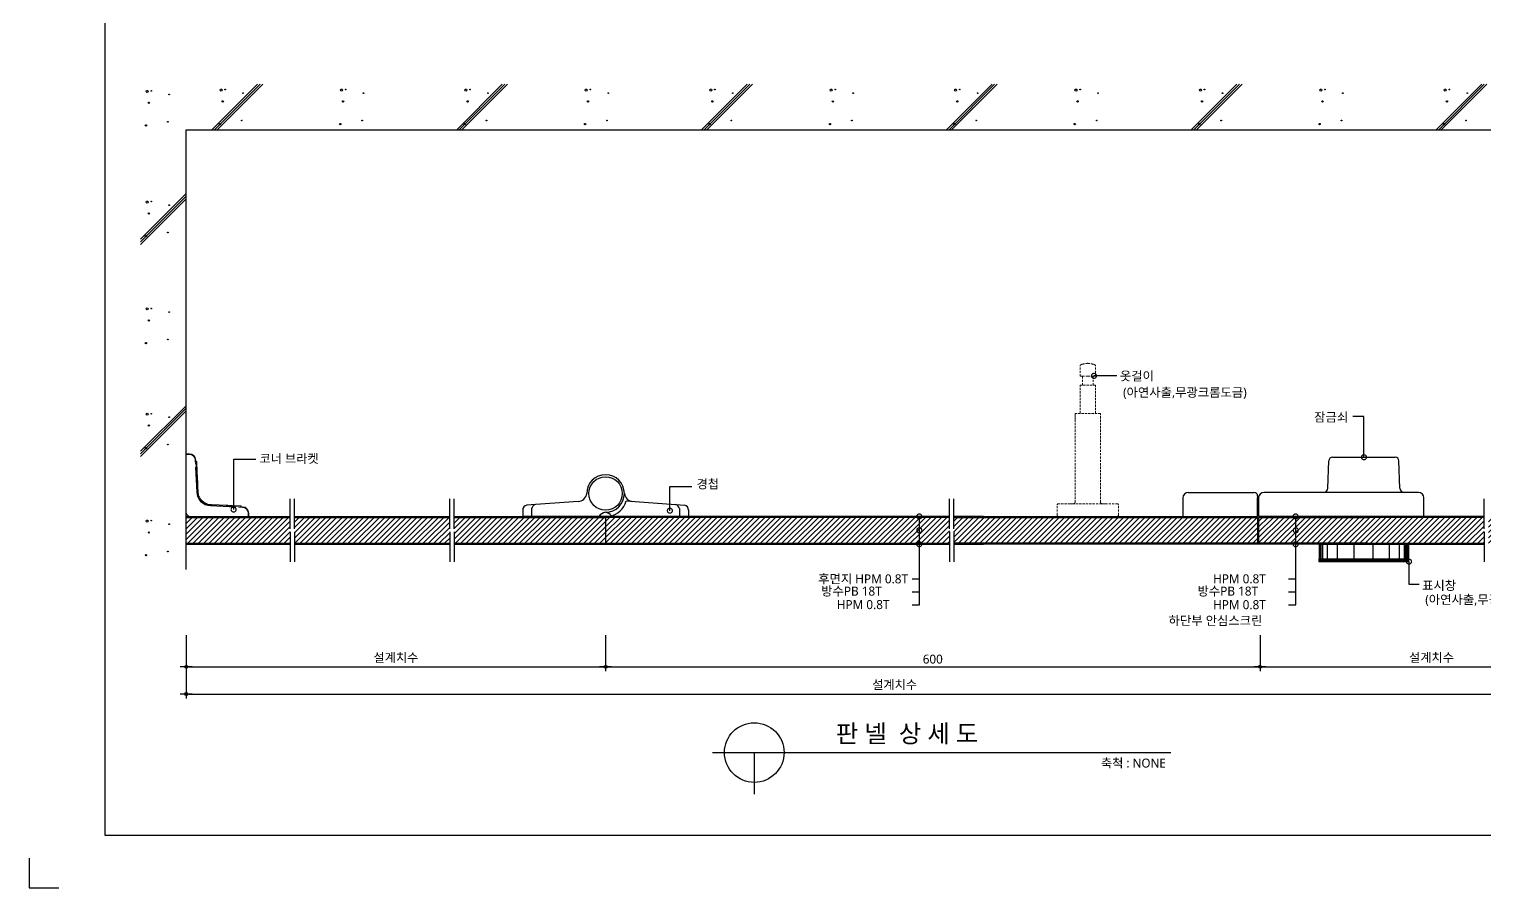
# Model space of a CAD drawing. Extents: x -256 to 8104, y -176 to 5714.
# Drawn here: x -256 to 4629, y -176 to 2705 of the extents above; entities that cross this region are included whole.
import ezdxf
from ezdxf.enums import TextEntityAlignment as Align

# ---------------------------------------------------------------- set-up
doc = ezdxf.new("R2010")
doc.units = 0
doc.header["$LTSCALE"] = 30
doc.linetypes.add('HIDDEN', pattern=[0.375, 0.25, -0.125])
doc.layers.get('0').update_dxf_attribs({"linetype": 'CONTINUOUS'})
doc.layers.get('DEFPOINTS').update_dxf_attribs({"linetype": 'CONTINUOUS'})
for name, color, linetype in [('02---제품선', 4, 'CONTINUOUS'), ('C', 2, 'CONTINUOUS'), ('DIM', 7, 'CONTINUOUS'), ('HID', 9, 'HIDDEN'), ('TIT', 3, 'CONTINUOUS'), ('경첩', 4, 'CONTINUOUS'), ('문자', 3, 'CONTINUOUS'), ('부자재', 4, 'CONTINUOUS'), ('잠금쇠(회전형)', 4, 'CONTINUOUS'), ('치수', 1, 'CONTINUOUS'), ('판넬', 2, 'CONTINUOUS'), ('해치', 8, 'CONTINUOUS')]:
    doc.layers.add(name, color=color, linetype=linetype)
doc.styles.add('돋움', font='malgun.ttf')
doc.dimstyles.new('10', dxfattribs={"dimscale": 10, "dimtxt": 3, "dimasz": 1, "dimexe": 1.5, "dimexo": 2, "dimgap": 1, "dimtad": 1, "dimdec": 0, "dimlunit": 6, "dimtxsty": '돋움', "dimblk": 'DIMDOT', "dimcen": -1, "dimdle": 1.5, "dimclrt": 3, "dimazin": 3, "dimtfac": 1, "dimtdec": 0, "dimtix": 1, "dimtmove": 2, "dimatfit": 3, "dimldrblk": 'DIMDOT', "dimarcsym": 0})
pattern_1 = [(45, (19939.411, -6907.926), (-8.980256, 8.980256), [])]

# ---------------------------------------------------------------- blocks, each defined once
blk = doc.blocks.new('DIMDOT')
at = {"linetype": 'Continuous'}
blk.add_line((-2, 0), (2, 0), dxfattribs=at)
for radius in [0.5, 0.25]:
    blk.add_circle((0, 0), radius, dxfattribs=at)
blk = doc.blocks.new('*D606')
at = {"layer": 'DEFPOINTS', "color": 0}
for p in [(28592.8, -6132.4), (29999.9, -6132.4), (29999.9, -6258.1)]:
    blk.add_point(p, dxfattribs=at)
at = {"layer": 'DIM', "color": 0, "lineweight": -2, "ltscale": 10}
for p, q in [((28592.8, -6152.4), (28592.8, -6273.1)), ((29999.9, -6152.4), (29999.9, -6273.1)), ((28602.8, -6258.1), (29989.9, -6258.1))]:
    blk.add_line(p, q, dxfattribs=at)
at = {"layer": 'DIM', "color": 0, "lineweight": -2, "xscale": 10, "yscale": 10, "zscale": 10, "rotation": 180}
blk.add_blockref('DIMDOT', (28592.8, -6258.1), dxfattribs=at)
at = {"layer": 'DIM', "color": 0, "lineweight": -2, "xscale": 10, "yscale": 10, "zscale": 10}
blk.add_blockref('DIMDOT', (29999.9, -6258.1), dxfattribs=at)
at = {"layer": 'DIM', "color": 3, "insert": (29296.4, -6228.5), "char_height": 30, "attachment_point": 5, "style": '돋움'}
blk.add_mtext('설계치수', dxfattribs=at)
blk = doc.blocks.new('*D607')
at = {"layer": 'DEFPOINTS', "color": 0}
for p in [(28592.8, -6132.4), (33346.7, -6132.4), (33346.7, -6349.6)]:
    blk.add_point(p, dxfattribs=at)
at = {"layer": 'DIM', "color": 0, "lineweight": -2, "ltscale": 10}
for p, q in [((28592.8, -6152.4), (28592.8, -6364.6)), ((33346.7, -6152.4), (33346.7, -6364.6)), ((28602.8, -6349.6), (33336.7, -6349.6))]:
    blk.add_line(p, q, dxfattribs=at)
at = {"layer": 'DIM', "color": 0, "lineweight": -2, "xscale": 10, "yscale": 10, "zscale": 10, "rotation": 180}
blk.add_blockref('DIMDOT', (28592.8, -6349.6), dxfattribs=at)
at = {"layer": 'DIM', "color": 0, "lineweight": -2, "xscale": 10, "yscale": 10, "zscale": 10}
blk.add_blockref('DIMDOT', (33346.7, -6349.6), dxfattribs=at)
at = {"layer": 'DIM', "color": 3, "insert": (30969.8, -6319.9), "char_height": 30, "attachment_point": 5, "style": '돋움'}
blk.add_mtext('설계치수', dxfattribs=at)
blk = doc.blocks.new('_DOTSMALL')
at = {"color": 0, "linetype": 'ByBlock', "const_width": 0.5}
blk.add_lwpolyline([(-0.0625, 0, 1), (0.0625, 0, 1)], format="xyb", close=True, dxfattribs=at)
blk = doc.blocks.new('A$C63EC304E')
at = {"layer": '치수', "color": 1, "xscale": 2.5, "yscale": 2.5, "zscale": 2.5, "rotation": 234.3098741996962}
blk.add_blockref('_DOTSMALL', (0.31, 0.31), dxfattribs=at)
blk = doc.blocks.new('A$C2BC9653E')
at = {"layer": '치수', "xscale": 0.3333333333333333, "yscale": 0.3333333333333333, "zscale": 0.3333333333333333}
blk.add_blockref('A$C63EC304E', (0, 0), dxfattribs=at)
blk = doc.blocks.new('A$C7FC71301')
at = {"layer": '치수', "rotation": 180}
blk.add_blockref('A$C2BC9653E', (0.21, 0.21), dxfattribs=at)
blk = doc.blocks.new('A$C4A20372B')
at = {"layer": '치수'}
blk.add_blockref('A$C7FC71301', (0, 0), dxfattribs=at)
blk = doc.blocks.new('A$C566469F5')
at = {"layer": '치수'}
blk.add_blockref('A$C4A20372B', (0, 0), dxfattribs=at)
blk = doc.blocks.new('A$C7E317CD4')
at = {"layer": '해치', "xscale": 2, "yscale": 2, "zscale": 2}
blk.add_blockref('A$C566469F5', (0, 0), dxfattribs=at)
blk = doc.blocks.new('A$C601D7F27')
at = {"layer": '치수'}
blk.add_blockref('A$C7E317CD4', (0, 0), dxfattribs=at)
blk = doc.blocks.new('A$C38802C08')
at = {"layer": '치수'}
blk.add_blockref('A$C601D7F27', (0, 0), dxfattribs=at)
blk = doc.blocks.new('*D608')
at = {"layer": 'DEFPOINTS', "color": 0}
for p in [(32195.9, -6132.4), (33346.7, -6132.4), (33346.7, -6258.1)]:
    blk.add_point(p, dxfattribs=at)
at = {"layer": 'DIM', "color": 0, "lineweight": -2, "ltscale": 10}
for p, q in [((32195.9, -6152.4), (32195.9, -6273.1)), ((33346.7, -6152.4), (33346.7, -6273.1)), ((32205.9, -6258.1), (33336.7, -6258.1))]:
    blk.add_line(p, q, dxfattribs=at)
at = {"layer": 'DIM', "color": 0, "lineweight": -2, "xscale": 10, "yscale": 10, "zscale": 10, "rotation": 180}
blk.add_blockref('DIMDOT', (32195.9, -6258.1), dxfattribs=at)
at = {"layer": 'DIM', "color": 0, "lineweight": -2, "xscale": 10, "yscale": 10, "zscale": 10}
blk.add_blockref('DIMDOT', (33346.7, -6258.1), dxfattribs=at)
at = {"layer": 'DIM', "color": 3, "insert": (32771.3, -6228.5), "char_height": 30, "attachment_point": 5, "style": '돋움'}
blk.add_mtext('설계치수', dxfattribs=at)
blk = doc.blocks.new('*D609')
at = {"layer": 'DEFPOINTS', "color": 0}
for p in [(29999.9, -6132.4), (32195.9, -6132.4), (32195.9, -6258.1)]:
    blk.add_point(p, dxfattribs=at)
at = {"layer": 'DIM', "color": 0, "lineweight": -2, "ltscale": 10}
for p, q in [((29999.9, -6152.4), (29999.9, -6273.1)), ((32195.9, -6152.4), (32195.9, -6273.1)), ((30009.9, -6258.1), (32185.9, -6258.1))]:
    blk.add_line(p, q, dxfattribs=at)
at = {"layer": 'DIM', "color": 0, "lineweight": -2, "xscale": 10, "yscale": 10, "zscale": 10, "rotation": 180}
blk.add_blockref('DIMDOT', (29999.9, -6258.1), dxfattribs=at)
at = {"layer": 'DIM', "color": 0, "lineweight": -2, "xscale": 10, "yscale": 10, "zscale": 10}
blk.add_blockref('DIMDOT', (32195.9, -6258.1), dxfattribs=at)
at = {"layer": 'DIM', "color": 3, "insert": (31097.9, -6232.6), "char_height": 30, "attachment_point": 5, "style": '돋움'}
blk.add_mtext('600', dxfattribs=at)
blk = doc.blocks.new('A$C06B31977')
for p, q in [((1.26, 11.06), (1.26, 21.17)), ((1.26, 10.11), (1.26, 0))]:
    blk.add_line(p, q)
blk = doc.blocks.new('AURA_23', base_point=(28321.5, -6824.2))
at = {"layer": '해치', "transparency": 33554687}
h = blk.add_hatch(dxfattribs=at)
h.set_pattern_fill('ANSI31', color=256, scale=4, style=0)
h.set_pattern_definition(pattern_1)
h.paths.add_polyline_path([(28941.8, -5805.4), (28941.8, -5795.9), (28941.8, -5757.1), (28592.8, -5757.1), (28592.8, -5843.8), (28941.8, -5843.8)])
h.paths.add_polyline_path([(28956.5, -5805.4), (28956.5, -5795.9), (28956.5, -5757.1), (29476.9, -5757.1), (29476.9, -5805.4), (29476.9, -5843.8), (28956.5, -5843.8)])
at = {"layer": '해치'}
h = blk.add_hatch(dxfattribs=at)
h.set_pattern_fill('ANSI31', color=256, scale=4)
h.set_pattern_definition(pattern_1)
h.paths.add_polyline_path([(29999.9, -5843.8), (29999.9, -5757.1), (29491.5, -5757.1), (29491.5, -5843.8)])
at = {"layer": '해치', "transparency": 33554687}
h = blk.add_hatch(dxfattribs=at)
h.set_pattern_fill('ANSI31', color=256, scale=4)
h.set_pattern_definition(pattern_1)
h.paths.add_polyline_path([(29999.9, -5757.1), (29999.9, -5843.8), (31052.9, -5843.8), (31052.9, -5802.5, -0.610943), (31051.2, -5799.2, -0.241509), (31052.9, -5798.4), (31052.9, -5757.1)])
h = blk.add_hatch(dxfattribs=at)
h.set_pattern_fill('ANSI31', color=256, scale=4)
h.set_pattern_definition(pattern_1)
h.paths.add_polyline_path([(31153.6, -5757.1), (31052.9, -5757.1), (31052.9, -5798.4, -0.610943), (31054.6, -5801.7, -0.241509), (31052.9, -5802.5), (31052.9, -5843.8), (31153.6, -5843.8)])
h = blk.add_hatch(dxfattribs=at)
h.set_pattern_fill('ANSI31', color=256, scale=4)
h.set_pattern_definition(pattern_1)
h.paths.add_polyline_path([(32187.9, -5843.8), (32187.9, -5757.1), (31267.8, -5757.1), (31168.2, -5757.1), (31168.2, -5795.9), (31168.2, -5805.4), (31168.2, -5843.8), (31267.8, -5843.8)])
h = blk.add_hatch(dxfattribs=at)
h.set_pattern_fill('ANSI31', color=256, scale=4, style=0)
h.set_pattern_definition(pattern_1)
h.paths.add_polyline_path([(32962.8, -5805.4), (32962.8, -5795.9), (32962.8, -5757.1), (33346.7, -5757.1), (33346.7, -5843.8), (32962.8, -5843.8)])
edge = h.paths.add_edge_path()
edge.add_line((32948.2, -5805.4), (32948.2, -5795.9))
edge.add_line((32948.2, -5795.9), (32948.2, -5757.1))
edge.add_line((32948.2, -5757.1), (32315.7, -5757.1))
edge.add_line((32315.7, -5757.1), (32315.7, -5798.4))
edge.add_arc((32315.7, -5800.4), 2.08, -35.6901, 90, ccw=False)
edge.add_arc((32315.7, -5800.4), 2.08, 270, 324.3099, ccw=False)
edge.add_line((32315.7, -5802.5), (32315.7, -5843.8))
edge.add_line((32315.7, -5843.8), (32948.2, -5843.8))
edge.add_line((32948.2, -5843.8), (32948.2, -5805.4))
h.paths.add_polyline_path([(32190.9, -5757.1), (32190.9, -5843.8), (32315.7, -5843.8), (32315.7, -5802.5, -0.610943), (32314, -5799.2, -0.241509), (32315.7, -5798.4), (32315.7, -5757.1)])
h.paths.add_polyline_path([(33764.4, -5757.1), (33346.7, -5757.1), (33346.7, -5843.8), (33764.4, -5843.8)])
for p, q in [((28592.8, -4456.8), (33764.4, -4456.8)), ((28592.8, -5931.8), (28592.8, -4456.8))]:
    blk.add_line(p, q)
at = {"color": 2}
for p, q in [((29999.9, -5753.8), (29999.9, -5847.1)), ((32187.9, -5757.1), (32187.9, -5843.8)), ((32190.9, -5757.1), (32190.9, -5843.8)), ((28065.6, -6900), (28065.6, -7000)), ((28065.6, -6900), (28065.6, -7000)), ((28065.6, -6900), (28065.6, -7000)), ((28065.6, -6900), (28065.6, -7000)), ((28065.6, -7000), (28165.6, -7000))]:
    blk.add_line(p, q, dxfattribs=at)
for points in [[(28320.8, -1285.8), (35573.1, -1285.8), (35573.1, -6824.2), (28320.8, -6824.2)], [(28320.8, -1285.8), (35573.1, -1285.8), (35573.1, -6824.2), (28320.8, -6824.2)], [(28320.8, -1285.8), (36302.7, -1285.8), (36302.7, -6824.2), (28320.8, -6824.2)]]:
    blk.add_lwpolyline(points, close=True, dxfattribs=at)
at = {"layer": '02---제품선'}
for p, q in [((32423.6, -5658.7), (32426.7, -5567.3)), ((32439.1, -5555.3), (32649.7, -5555.3)), ((32665.3, -5658.7), (32662.1, -5567.3)), ((31936.6, -5691.8), (31936.6, -5753.8)), ((31955.2, -5673.1), (32175.5, -5673.1)), ((32187.9, -5685.5), (32187.9, -5753.8)), ((32187.9, -5753.8), (32187.9, -5691.8)), ((32190.9, -5691.8), (32190.9, -5753.8)), ((32395.6, -5673.1), (32209.5, -5673.1)), ((32408.6, -5673.1), (32395.6, -5673.1)), ((32680.3, -5673.1), (32408.6, -5673.1)), ((32727.4, -5673.1), (32680.3, -5673.1)), ((32746, -5753.8), (32746, -5691.8)), ((31936.6, -5753.8), (32187.9, -5753.8)), ((32746, -5753.8), (32190.9, -5753.8))]:
    blk.add_line(p, q, dxfattribs=at)
for centre, radius, start, end in [((32439.1, -5567.7), 12.4, 90, 178), ((32649.7, -5567.7), 12.4, 2, 90), ((32408.6, -5658.1), 15, 270, 358), ((32680.3, -5658.1), 15, 182, 270), ((31955.2, -5691.8), 18.6, 90, 180), ((32175.5, -5685.5), 12.4, 0, 90), ((32209.5, -5691.8), 18.6, 90, 180), ((32727.4, -5691.8), 18.6, 0, 90)]:
    blk.add_arc(centre, radius, start, end, dxfattribs=at)
at = {"layer": 'C'}
for p, q in [((28592.8, -5757.1), (28941.8, -5757.1)), ((28956.5, -5757.1), (29476.9, -5757.1)), ((29491.5, -5757.1), (29999.9, -5757.1)), ((31153.6, -5757.1), (29999.9, -5757.1)), ((31168.2, -5757.1), (32187.9, -5757.1)), ((31267.8, -5757.1), (31168.2, -5757.1)), ((32190.9, -5757.1), (32557.9, -5757.1)), ((32948.2, -5757.1), (32557.9, -5757.1)), ((28592.8, -5843.8), (28941.8, -5843.8)), ((28956.5, -5843.8), (29476.9, -5843.8)), ((29491.5, -5843.8), (30016.2, -5843.8)), ((29999.9, -5843.8), (31153.6, -5843.8)), ((32187.9, -5843.8), (31168.2, -5843.8)), ((31168.2, -5843.8), (31267.8, -5843.8)), ((32557.9, -5843.8), (32190.9, -5843.8)), ((32557.9, -5843.8), (32948.2, -5843.8))]:
    blk.add_line(p, q, dxfattribs=at)
at = {"layer": 'HID', "lineweight": 15}
for p, q in [((31592, -5283.7), (31592, -5248.1)), ((31643.9, -5283.7), (31643.9, -5248.1)), ((31592, -5283.7), (31599.9, -5283.7)), ((31592, -5408.5), (31592, -5313.5)), ((31643.9, -5313.5), (31592, -5313.5)), ((31599.9, -5283.7), (31617.9, -5283.7)), ((31599.9, -5283.7), (31599.9, -5313.5)), ((31636, -5283.7), (31617.9, -5283.7)), ((31643.9, -5283.7), (31636, -5283.7)), ((31636, -5283.7), (31636, -5313.5)), ((31643.9, -5408.5), (31643.9, -5313.5)), ((31660.6, -5408.5), (31575.2, -5408.5)), ((31575.2, -5432.2), (31575.2, -5408.5)), ((31575.2, -5706.1), (31575.2, -5408.5)), ((31660.6, -5706.1), (31660.6, -5408.5)), ((31570.2, -5711.1), (31519.7, -5711.1)), ((31675.6, -5711.1), (31560.2, -5711.1)), ((31665.6, -5711.1), (31716.2, -5711.1)), ((31514.7, -5748.8), (31514.7, -5716.1)), ((31716.2, -5753.8), (31519.7, -5753.8)), ((31721.2, -5748.8), (31721.2, -5716.1)), ((32269.5, -5753.8), (32301.2, -5753.8)), ((32301.2, -5753.8), (32491.2, -5753.8))]:
    blk.add_line(p, q, dxfattribs=at)
for centre, radius, start, end in [((31600.7, -5253.3), 10.2, 101.3021, 148.9655), ((31622.9, -5325.5), 85.6, 93.3455, 106.4545), ((31612.9, -5325.5), 85.6, 73.5455, 86.6545), ((31635.2, -5253.3), 10.2, 31.0345, 78.6979), ((31519.7, -5716.1), 5, 90, 180), ((31570.2, -5706.1), 5, 270, 0), ((31665.6, -5706.1), 5, 180, 270), ((31716.2, -5716.1), 5, 0, 90), ((31519.7, -5748.8), 5, 180, 270), ((31716.2, -5748.8), 5, 270, 0)]:
    blk.add_arc(centre, radius, start, end, dxfattribs=at)
at = {"layer": 'TIT', "color": 7}
for p, q in [((30358.9, -6546), (31896.7, -6546)), ((30498.9, -6546), (30498.9, -6686))]:
    blk.add_line(p, q, dxfattribs=at)
blk.add_circle((30498.9, -6546), 100, dxfattribs=at)
at = {"layer": '경첩', "color": 4, "linetype": 'Continuous', "lineweight": 15}
for p, q in [((28592.8, -5543.8), (28603.5, -5543.8)), ((28592.8, -5546.1), (28592.8, -5543.8)), ((28592.8, -5566.2), (28592.8, -5546.1)), ((28603.5, -5546.1), (28592.8, -5546.1)), ((28592.8, -5569.4), (28592.8, -5567.1)), ((28603.5, -5546.1), (28603.5, -5543.8)), ((28623.7, -5578.3), (28623, -5564.8)), ((28625.4, -5564.7), (28626.5, -5588)), ((28592.8, -5569.4), (28592.8, -5739.8)), ((28628.1, -5671.9), (28624.1, -5588.1)), ((28627.1, -5569.3), (28625.6, -5570.8)), ((28628.2, -5574.9), (28625.9, -5577.1)), ((28626.5, -5588), (28630.4, -5671.8)), ((28629.4, -5600.1), (28627.1, -5602.3)), ((28629.7, -5606.4), (28627.4, -5608.6)), ((28629.8, -5609.5), (28627.6, -5611.8)), ((28630.1, -5615.8), (28627.9, -5618.1)), ((28628.2, -5574.9), (28629.4, -5600.1)), ((28629.8, -5609.5), (28630.1, -5615.8)), ((28630.3, -5619), (28628, -5621.2)), ((28631.5, -5645.8), (28629.3, -5648)), ((28631.5, -5645.8), (28629.3, -5648.1)), ((28631.7, -5649.8), (28629.5, -5652)), ((28631.8, -5652), (28629.6, -5654.2)), ((28632.2, -5660.6), (28630, -5662.8)), ((28632.3, -5661.5), (28630, -5663.8)), ((28632.4, -5664.7), (28630.2, -5666.9)), ((28632.5, -5665.6), (28630.2, -5667.8)), ((28630.3, -5619), (28631.5, -5645.8)), ((28631.5, -5645.8), (28631.7, -5649.8)), ((28631.8, -5652), (28632.2, -5660.6)), ((28632.2, -5660.6), (28632.3, -5661.5)), ((28632.3, -5661.5), (28632.4, -5664.7)), ((28632.4, -5664.7), (28632.5, -5665.6)), ((28632.5, -5665.6), (28632.7, -5671.7)), ((28632.9, -5674.1), (28630.8, -5676.2)), ((28633.2, -5676.2), (28631.2, -5678.2)), ((28633.9, -5679.7), (28631.9, -5681.6)), ((28632, -5681.6), (28633.9, -5679.7)), ((28635.3, -5684.6), (28633.5, -5686.4)), ((28636.8, -5688.3), (28635.1, -5690.1)), ((28637.9, -5690.5), (28636.2, -5692.2)), ((28640.4, -5694.6), (28638.8, -5696.3)), ((28641.8, -5696.5), (28640.2, -5698.2)), ((28652, -5706.2), (28650.3, -5707.8)), ((28654, -5707.4), (28652.3, -5709.1)), ((28658.3, -5709.7), (28656.5, -5711.5)), ((28660.6, -5710.7), (28658.8, -5712.5)), ((28665.5, -5712.4), (28663.7, -5714.3)), ((28674.9, -5713.9), (28677.2, -5714)), ((28674.9, -5713.9), (28730.8, -5716.5)), ((28677.2, -5714), (28674.9, -5716.2)), ((28606.8, -5753.8), (28777.1, -5753.8)), ((28758.5, -5722.5), (28674.7, -5718.5)), ((28674.8, -5716.2), (28758.6, -5720.1)), ((28730.8, -5716.5), (28728.5, -5718.7)), ((28737.1, -5716.8), (28734.8, -5719)), ((28740.2, -5716.9), (28738, -5719.2)), ((28746.5, -5717.2), (28744.3, -5719.5)), ((28746.5, -5717.2), (28776.5, -5718.6)), ((28758.6, -5720.1), (28781.9, -5721.2)), ((28781.8, -5723.6), (28768.3, -5722.9)), ((28777.3, -5719.4), (28775.8, -5720.9)), ((28777.3, -5719.4), (28776.5, -5718.6)), ((28779.5, -5753.8), (28777.1, -5753.8)), ((28800.5, -5753.8), (28780.4, -5753.8)), ((28800.5, -5753.8), (28800.5, -5743.1)), ((28800.5, -5743.1), (28802.8, -5743.1)), ((28802.8, -5753.8), (28800.5, -5753.8)), ((28802.8, -5743.1), (28802.8, -5753.8))]:
    blk.add_line(p, q, dxfattribs=at)
at = {"layer": '경첩', "color": 4, "linetype": 'Continuous', "lineweight": 15, "flags": 128}
for points in [[(28623, -5564.8), (28623.5, -5564.8), (28623.9, -5564.7), (28624.3, -5564.7), (28624.7, -5564.7), (28625, -5564.7), (28625.2, -5564.7), (28625.3, -5564.7), (28625.4, -5564.7)], [(28626.5, -5588), (28626.4, -5588), (28626.3, -5588), (28626.1, -5588), (28625.8, -5588), (28625.4, -5588.1), (28625, -5588.1), (28624.6, -5588.1), (28624.1, -5588.1)], [(28628, -5570.1), (28627.8, -5569.9), (28627.6, -5569.8), (28627.5, -5569.6), (28627.4, -5569.5), (28627.3, -5569.4), (28627.2, -5569.4), (28627.2, -5569.3), (28627.1, -5569.3)], [(28628, -5570.1), (28628, -5571.1), (28628.1, -5572.2), (28628.1, -5573.5), (28628.2, -5574.9)], [(28629.4, -5600.1), (28629.4, -5601.3), (28629.5, -5602.5), (28629.5, -5603.6), (28629.6, -5604.5), (28629.6, -5605.3), (28629.6, -5605.9), (28629.7, -5606.3), (28629.7, -5606.4)], [(28631.5, -5645.8), (28631.5, -5645.8), (28631.5, -5645.8)], [(28631.7, -5649.8), (28631.7, -5650.5), (28631.8, -5651.2), (28631.8, -5652)], [(28630.4, -5671.8), (28630.4, -5671.8), (28630.2, -5671.8), (28630, -5671.8), (28629.7, -5671.8), (28629.4, -5671.8), (28629, -5671.8), (28628.5, -5671.9), (28628.1, -5671.9)], [(28632.9, -5674.1), (28633.1, -5675.7), (28633.2, -5676.2)], [(28633.9, -5679.7), (28633.9, -5679.7), (28633.9, -5679.7)], [(28674.8, -5716.2), (28674.8, -5716.2), (28674.8, -5716.4), (28674.8, -5716.6), (28674.8, -5716.9), (28674.8, -5717.2), (28674.8, -5717.6), (28674.7, -5718.1), (28674.7, -5718.5)], [(28730.8, -5716.5), (28731.8, -5716.5), (28732.9, -5716.6), (28733.9, -5716.6), (28734.8, -5716.7), (28735.6, -5716.7), (28736.2, -5716.7), (28736.7, -5716.8), (28737, -5716.8), (28737.1, -5716.8)], [(28740.2, -5716.9), (28740.3, -5716.9), (28740.7, -5717), (28741.3, -5717), (28742.1, -5717), (28743, -5717.1), (28744.1, -5717.1), (28745.3, -5717.2), (28746.5, -5717.2)], [(28758.6, -5720.1), (28758.6, -5720.2), (28758.6, -5720.3), (28758.6, -5720.5), (28758.5, -5720.8), (28758.5, -5721.2), (28758.5, -5721.6), (28758.5, -5722), (28758.5, -5722.5)], [(28781.8, -5723.6), (28781.8, -5723.1), (28781.8, -5722.7), (28781.9, -5722.3), (28781.9, -5721.9), (28781.9, -5721.6), (28781.9, -5721.4), (28781.9, -5721.3), (28781.9, -5721.2)]]:
    blk.add_lwpolyline(points, dxfattribs=at)
at = {"layer": '경첩', "color": 4, "linetype": 'Continuous', "lineweight": 15}
for centre, radius, start, end in [((28603.5, -5565.7), 21.9, 2.6983, 90), ((28603.5, -5565.7), 19.6, 2.6983, 90), ((28677, -5669.6), 49, 182.6983, 267.3017), ((28677, -5669.6), 46.7, 182.6983, 267.3017), ((28677, -5669.6), 44.3, 182.6983, 185.9088), ((28677, -5669.6), 44.3, 188.6056, 193.1623), ((28677, -5669.6), 44.3, 193.2431, 199.766), ((28677, -5669.6), 44.3, 199.766, 204.9948), ((28677, -5669.6), 44.3, 208.1736, 214.3849), ((28677, -5669.6), 44.3, 214.3855, 217.4388), ((28677, -5669.6), 44.3, 217.4392, 235.6151), ((28677, -5669.6), 44.3, 235.6142, 238.7009), ((28677, -5669.6), 44.3, 238.7002, 245.0052), ((28677, -5669.6), 44.3, 248.2494, 255.0002), ((28677, -5669.6), 44.3, 255, 267.3017), ((28606.8, -5739.8), 14, 180, 270), ((28780.9, -5743.1), 19.6, 0, 87.3017), ((28780.9, -5743.1), 21.9, 0, 87.3017)]:
    blk.add_arc(centre, radius, start, end, dxfattribs=at)
at = {"layer": '부자재'}
for p, q in [((29907.7, -5703.7), (29734.9, -5715.8)), ((30068.7, -5701.8), (30264.6, -5715.7)), ((29721.9, -5731.7), (29721.9, -5753.8)), ((29999.9, -5753.8), (29721.9, -5753.8)), ((29751.9, -5727.6), (29751.9, -5753.8)), ((30014.1, -5753.8), (30278, -5753.8)), ((30248, -5727.6), (30248, -5753.8)), ((30278, -5731.7), (30278, -5753.8))]:
    blk.add_line(p, q, dxfattribs=at)
at = {"layer": '부자재', "color": 1}
blk.add_circle((29999.9, -5676.8), 56.2, dxfattribs=at)
at = {"layer": '부자재'}
for centre, radius, start, end in [((29999.9, -5676.8), 63, 270, 180), ((29772.3, -5733.3), 21.2, 113.4077, 164.5497), ((29906.2, -5672.7), 31, 272.9231, 352.4724), ((30002.1, -5685.2), 68.6, 280.084, 345.9792), ((30093.7, -5672.7), 31, 187.5276, 267.0769), ((30227.5, -5733.3), 21.2, 15.4503, 67.3004), ((29738.7, -5732.2), 16.8, 101.7765, 181.6712), ((30008.5, -5778.4), 39.5, 102.5267, 141.5475), ((29991.3, -5778.4), 39.5, 43.1003, 77.4733), ((30261.2, -5732.2), 16.8, 358.3288, 78.2235)]:
    blk.add_arc(centre, radius, start, end, dxfattribs=at)
at = {"layer": '잠금쇠(회전형)', "linetype": 'Continuous', "lineweight": 15}
for p, q in [((32394.2, -5847.8), (32694.6, -5847.8)), ((32394.2, -5847.8), (32394.2, -5896.1)), ((32395.1, -5847.8), (32395.1, -5896.1)), ((32694.6, -5847.8), (32694.6, -5896.1)), ((32393.2, -5896.1), (32695.6, -5896.1)), ((32393.2, -5905.4), (32393.2, -5896.1)), ((32393.2, -5905.1), (32695.6, -5905.1)), ((32695.6, -5905.4), (32695.6, -5896.1))]:
    blk.add_line(p, q, dxfattribs=at)
at = {"layer": '치수'}
for p, q in [((31714.9, -5282.2), (31638.8, -5282.2)), ((32544.4, -5418.1), (32507.8, -5418.1)), ((32544.4, -5555.3), (32544.4, -5418.1)), ((28752.3, -5562.1), (28826.4, -5562.1)), ((28752.3, -5730.5), (28752.3, -5562.1)), ((30215.5, -5734.5), (30215.5, -5653.6)), ((30215.5, -5653.6), (30289.7, -5653.6)), ((31052.9, -6050.3), (31052.9, -5753.8)), ((32315.7, -6050.3), (32315.7, -5753.8)), ((32695.6, -5905.4), (32695.6, -5981.1)), ((31029.1, -5963.6), (31052.9, -5963.6)), ((31029.1, -6007.1), (31052.9, -6007.1)), ((32291.9, -5963.6), (32315.7, -5963.6)), ((32291.9, -6007.1), (32315.7, -6007.1)), ((32695.6, -5981.1), (32729.9, -5981.1)), ((31029.1, -6050.3), (31052.9, -6050.3)), ((32291.9, -6050.3), (32315.7, -6050.3))]:
    blk.add_line(p, q, dxfattribs=at)
at = {"layer": '판넬', "color": 1}
for p, q in [((28592.8, -5753.8), (28941.8, -5753.8)), ((28956.5, -5753.8), (29476.9, -5753.8)), ((29491.5, -5753.8), (29979.5, -5753.8)), ((31153.6, -5753.8), (29999.9, -5753.8)), ((31168.2, -5753.8), (32185.9, -5753.8)), ((31267.8, -5753.8), (31168.2, -5753.8)), ((32195.9, -5753.8), (32557.9, -5753.8)), ((32948.2, -5753.8), (32557.9, -5753.8)), ((28592.8, -5847.1), (28941.8, -5847.1)), ((28956.5, -5847.1), (29476.9, -5847.1)), ((29491.5, -5847.1), (30019.5, -5847.1)), ((29999.9, -5847.1), (31153.6, -5847.1)), ((32190.9, -5847.1), (31168.2, -5847.1)), ((31168.2, -5847.1), (31267.8, -5847.1)), ((32557.9, -5847.1), (32190.9, -5847.1)), ((32557.9, -5847.1), (32948.2, -5847.1))]:
    blk.add_line(p, q, dxfattribs=at)
at = {"layer": '해치'}
for p, q in [((28678.7, -4456.8), (28831.8, -4303.6)), ((28696.4, -4456.8), (28849.5, -4303.6)), ((29500.3, -4456.8), (29653.4, -4303.6)), ((29517.9, -4456.8), (29671.1, -4303.6)), ((30321.9, -4456.8), (30475, -4303.6)), ((30339.5, -4456.8), (30492.6, -4303.6)), ((31143.4, -4456.8), (31296.6, -4303.6)), ((31161.1, -4456.8), (31314.2, -4303.6)), ((31965, -4456.8), (32118.1, -4303.6)), ((31982.7, -4456.8), (32135.8, -4303.6)), ((32786.6, -4456.8), (32939.7, -4303.6)), ((32804.2, -4456.8), (32957.4, -4303.6)), ((28439.7, -4823.6), (28592.8, -4670.5)), ((28439.7, -4841.3), (28592.8, -4688.2)), ((28439.7, -5535.3), (28592.8, -5382.2)), ((28439.7, -5552.9), (28592.8, -5399.8)), ((32397, -5847.8), (32397, -5896.1)), ((32400, -5847.8), (32400, -5896.1)), ((32405.2, -5847.8), (32405.2, -5896.1)), ((32421.4, -5847.8), (32421.4, -5896.1)), ((32454.8, -5847.8), (32454.8, -5896.1)), ((32510.3, -5847.8), (32510.3, -5896.1)), ((32574, -5847.8), (32574, -5896.1)), ((32629.6, -5847.8), (32629.6, -5896.1)), ((32662.9, -5847.8), (32662.9, -5896.1)), ((32679.2, -5847.8), (32679.2, -5896.1)), ((32683.7, -5847.8), (32683.7, -5896.1)), ((32688.9, -5847.8), (32688.9, -5896.1)), ((32691.9, -5847.8), (32691.9, -5896.1)), ((32693.8, -5847.8), (32693.8, -5896.1)), ((32393.2, -5899.2), (32695.6, -5899.2)), ((32393.2, -5900.7), (32695.6, -5900.7)), ((32393.2, -5902.3), (32695.6, -5902.3)), ((32393.2, -5903.2), (32695.6, -5903.2)), ((32393.2, -5904.2), (32695.6, -5904.2)), ((32393.2, -5905.4), (32695.6, -5905.4))]:
    blk.add_line(p, q, dxfattribs=at)
at = {"layer": '해치', "color": 2}
for p, q in [((28687.5, -4456.8), (28840.7, -4303.6)), ((29509.1, -4456.8), (29662.2, -4303.6)), ((30330.7, -4456.8), (30483.8, -4303.6)), ((31152.3, -4456.8), (31305.4, -4303.6)), ((31973.8, -4456.8), (32127, -4303.6)), ((32795.4, -4456.8), (32948.5, -4303.6)), ((28439.7, -4832.5), (28592.8, -4679.3)), ((28439.7, -5544.1), (28592.8, -5391))]:
    blk.add_line(p, q, dxfattribs=at)
at = {"layer": '해치'}
for centre, radius in [((28461.8, -4327.6), 3.36), ((28475.7, -4326), 1.12), ((28535.7, -4337.9), 1.12), ((28709.7, -4323.2), 3.36), ((28723.6, -4321.6), 1.12), ((28783.5, -4333.6), 1.12), ((29113.7, -4323.2), 3.36), ((29127.6, -4321.6), 1.12), ((29187.6, -4333.6), 1.12), ((29531.2, -4323.2), 3.36), ((29545.1, -4321.6), 1.12), ((29605.1, -4333.6), 1.12), ((29935.2, -4323.2), 3.36), ((29949.1, -4321.6), 1.12), ((30009.1, -4333.6), 1.12), ((30352.8, -4323.2), 3.36), ((30366.7, -4321.6), 1.12), ((30426.7, -4333.6), 1.12), ((30756.8, -4323.2), 3.36), ((30770.7, -4321.6), 1.12), ((30830.7, -4333.6), 1.12), ((31174.4, -4323.2), 3.36), ((31188.3, -4321.6), 1.12), ((31248.3, -4333.6), 1.12), ((31578.4, -4323.2), 3.36), ((31592.3, -4321.6), 1.12), ((31652.3, -4333.6), 1.12), ((31996, -4323.2), 3.36), ((32009.8, -4321.6), 1.12), ((32069.8, -4333.6), 1.12), ((32400, -4323.2), 3.36), ((32413.9, -4321.6), 1.12), ((32473.9, -4333.6), 1.12), ((32817.5, -4323.2), 3.36), ((32831.4, -4321.6), 1.12), ((32891.4, -4333.6), 1.12), ((28467.4, -4365.9), 2.24), ((28715.3, -4361.5), 2.24), ((29119.3, -4361.5), 2.24), ((29536.8, -4361.5), 2.24), ((29940.8, -4361.5), 2.24), ((30358.4, -4361.5), 2.24), ((30762.4, -4361.5), 2.24), ((31180, -4361.5), 2.24), ((31584, -4361.5), 2.24), ((32001.6, -4361.5), 2.24), ((32405.6, -4361.5), 2.24), ((32823.1, -4361.5), 2.24), ((28457.8, -4442), 2.24), ((28531.2, -4429.7), 1.12), ((28705.6, -4437.6), 2.24), ((28779.1, -4425.3), 1.12), ((29109.7, -4437.6), 2.24), ((29183.1, -4425.3), 1.12), ((29527.2, -4437.6), 2.24), ((29600.6, -4425.3), 1.12), ((29931.2, -4437.6), 2.24), ((30004.7, -4425.3), 1.12), ((30348.8, -4437.6), 2.24), ((30422.2, -4425.3), 1.12), ((30752.8, -4437.6), 2.24), ((30826.2, -4425.3), 1.12), ((31170.4, -4437.6), 2.24), ((31243.8, -4425.3), 1.12), ((31574.4, -4437.6), 2.24), ((31647.8, -4425.3), 1.12), ((31991.9, -4437.6), 2.24), ((32065.4, -4425.3), 1.12), ((32395.9, -4437.6), 2.24), ((32469.4, -4425.3), 1.12), ((32813.5, -4437.6), 2.24), ((32886.9, -4425.3), 1.12), ((28461.8, -4698.9), 3.36), ((28467.4, -4737.2), 2.24), ((28475.7, -4697.3), 1.12), ((28535.7, -4709.3), 1.12), ((28457.8, -4813.3), 2.24), ((28531.2, -4801), 1.12), ((28461.8, -5057.6), 3.36), ((28475.7, -5056), 1.12), ((28535.7, -5068), 1.12), ((28467.4, -5095.9), 2.24), ((28457.8, -5172), 2.24), ((28531.2, -5159.7), 1.12), ((28461.8, -5410.5), 3.36), ((28475.7, -5409), 1.12), ((28535.7, -5420.9), 1.12), ((28467.4, -5448.9), 2.24), ((28531.2, -5512.7), 1.12), ((28457.8, -5525), 2.24), ((28461.8, -5769.2), 3.36), ((28467.4, -5807.6), 2.24), ((28475.7, -5767.7), 1.12), ((28535.7, -5779.6), 1.12), ((28457.8, -5883.7), 2.24), ((28531.2, -5871.3), 1.12)]:
    blk.add_circle(centre, radius, dxfattribs=at)
at = {"xscale": 10, "yscale": 10, "zscale": 10}
for p in [(28929.3, -5906.5), (28943.9, -5906.5), (29464.4, -5906.5), (29479, -5906.5), (31141, -5906.5), (31155.7, -5906.5), (32935.6, -5906.5)]:
    blk.add_blockref('A$C06B31977', p, dxfattribs=at)
at = {"layer": '치수', "xscale": 20, "yscale": 20, "zscale": 20}
for p in [(28747.6, -5735), (30211.4, -5738.7)]:
    blk.add_blockref('A$C38802C08', p, dxfattribs=at)
at = {"layer": '해치', "yscale": 20, "zscale": 20}
for p, xscale in [((31643, -5286.4), -20), ((32540.3, -5559.4), 20), ((32691.5, -5909.6), 20)]:
    blk.add_blockref('A$C38802C08', p, dxfattribs=dict(at, xscale=xscale))
at = {"layer": '해치', "xscale": 20, "yscale": 20, "zscale": 20, "rotation": 90}
for p in [(31056.9, -5757.9), (32319.7, -5757.9), (31057, -5804.6), (32319.9, -5804.6), (31056.9, -5851.3), (32319.7, -5851.3)]:
    blk.add_blockref('A$C38802C08', p, dxfattribs=at)
at = {"layer": 'TIT', "style": '돋움'}
blk.add_text('판 넬  상 세 도', height=60, dxfattribs=at).set_placement((31250.7, -6512.4), align=Align.RIGHT)
blk.add_text('축척 : NONE', height=30, dxfattribs=at).set_placement((31662.1, -6596.2))
at = {"layer": '문자', "style": '돋움'}
for s, height, p in [('옷걸이', 30.34, (31782.7, -5282.3)), ('(아연사출,무광크롬도금)', 30.337, (31943.8, -5338.7)), ('잠금쇠', 30.34, (32434.6, -5420.4)), ('후면지 HPM 0.8T', 30.337, (30864.1, -5962.8)), ('HPM 0.8T', 30.34, (32126.9, -5963.1)), ('방수PB 18T', 30.34, (30824.9, -6004)), ('방수PB 18T', 30.34, (32087.8, -6004)), ('표시창', 30.34, (32796.8, -5985)), ('HPM 0.8T', 30.34, (30864.1, -6049.6)), ('HPM 0.8T', 30.34, (32126.9, -6049.9)), ('(아연사출,무광크롬도금)', 30.337, (32957.9, -6033.9)), ('하단부 안심스크린', 30.34, (32046.5, -6102.7))]:
    blk.add_text(s, height=height, dxfattribs=at).set_placement(p, align=Align.MIDDLE)
for s, p in [('코너 브라켓', (28838.6, -5574.4)), ('경첩', (30305.3, -5659.9))]:
    blk.add_text(s, height=30, dxfattribs=at).set_placement(p)
at = {"layer": 'DIM', "ltscale": 10}
for base, p1, p2, text, picture, middle in [((29999.9, -6258.1), (28592.8, -6132.4), (29999.9, -6132.4), '설계치수', '*D606', (29296.4, -6228.5)), ((33346.7, -6349.6), (28592.8, -6132.4), (33346.7, -6132.4), '설계치수', '*D607', (30969.8, -6319.9)), ((32195.9, -6258.1), (29999.9, -6132.4), (32195.9, -6132.4), '600', '*D609', (31097.9, -6232.6)), ((33346.7, -6258.1), (32195.9, -6132.4), (33346.7, -6132.4), '설계치수', '*D608', (32771.3, -6228.5))]:
    dim = blk.add_linear_dim(base=base, p1=p1, p2=p2, text=text, dimstyle='10', override={"dimtxsty": '돋움'}, dxfattribs=at)
    dim.commit()
    dim.dimension.update_dxf_attribs({"geometry": picture, "text_midpoint": middle})

msp = doc.modelspace()

# ---------------------------------------------------------------- block references
msp.add_blockref('AURA_23', (0, 0))

doc.saveas('drawing.dxf')
